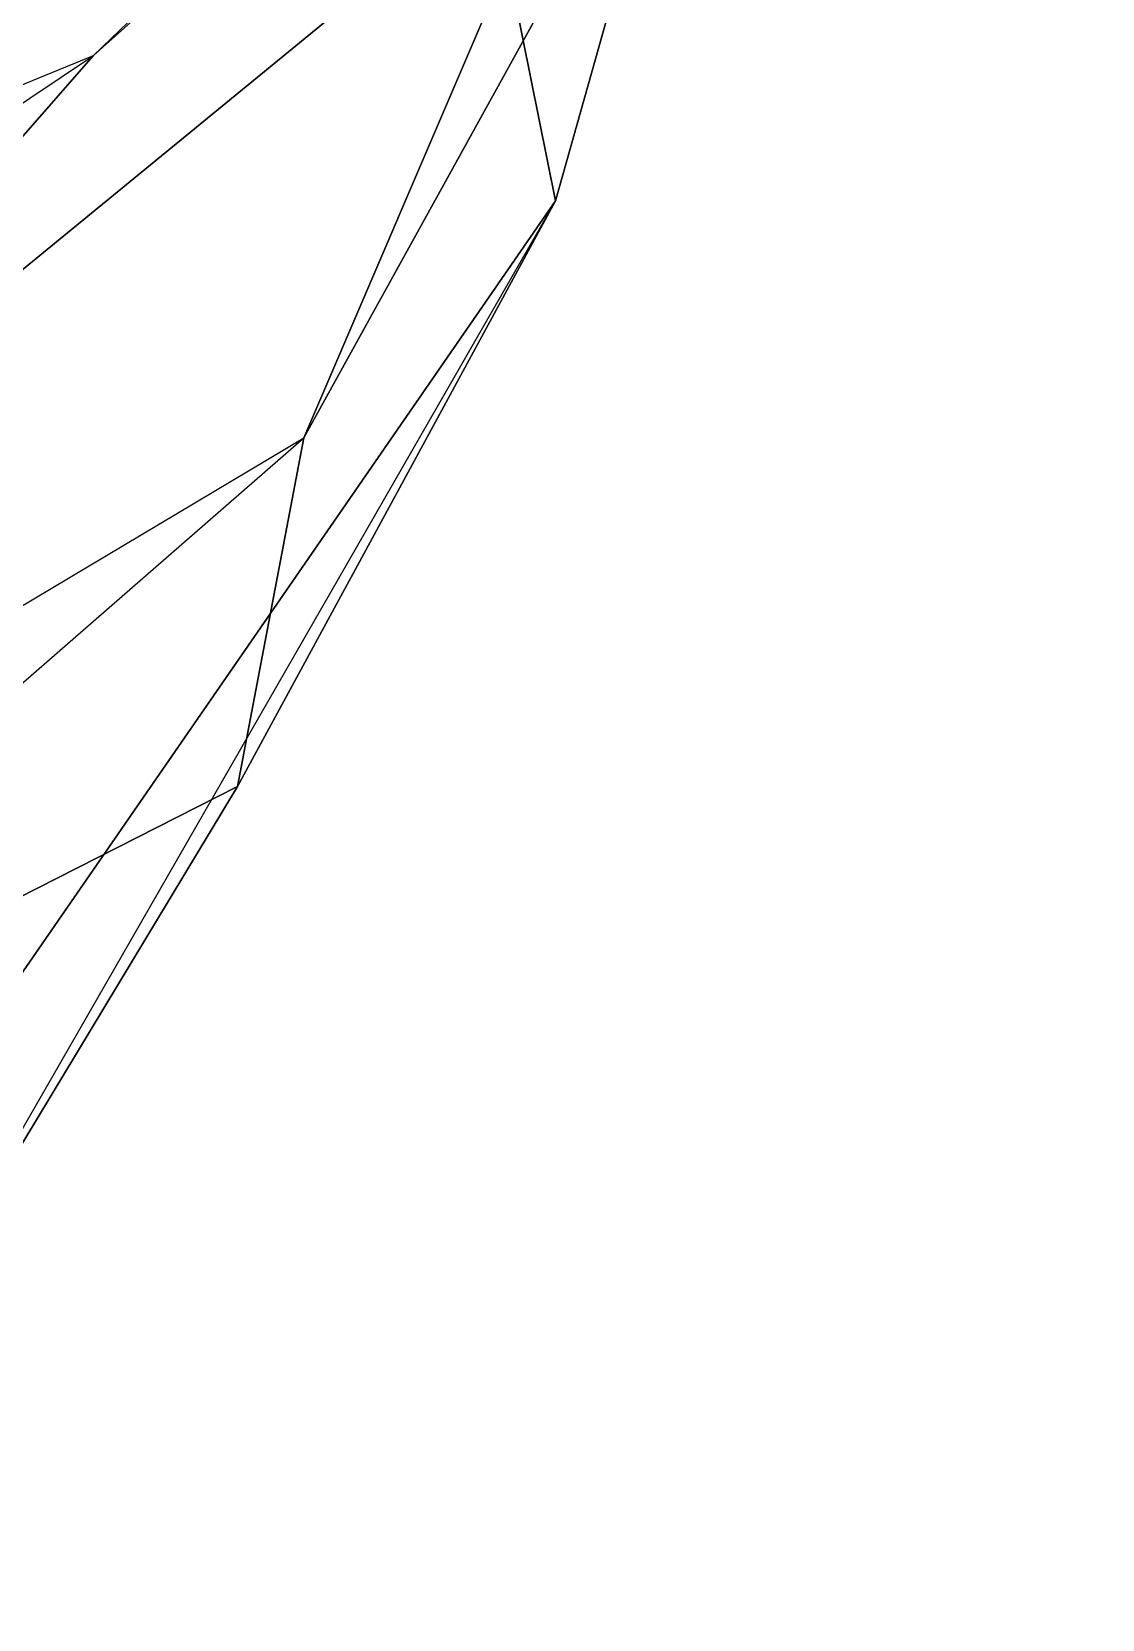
# Model space of a CAD drawing. Extents: x -0.135 to 0.053, y -0.194 to 0.215.
# Drawn here: x 0.03403 to 0.0438, y -0.09295 to -0.07846 of the extents above; entities that cross this region are included whole.
import ezdxf

# ---------------------------------------------------------------- set-up
doc = ezdxf.new("R2010")
doc.units = 0
doc.layers.add('FIGURE_1_MAN_SUIT_SLEEVES', color=176, linetype='CONTINUOUS')

msp = doc.modelspace()

# ---------------------------------------------------------------- linework, layer by layer
at = {"layer": 'FIGURE_1_MAN_SUIT_SLEEVES', "invisible_edges": 8}
for points in [[(0.038913, -0.076559, 0.435815), (0.043795, -0.069839, 0.443226), (0.03459, -0.078677, 0.44885)], [(0.037368, -0.076201, 0.453504), (0.03459, -0.078677, 0.44885), (0.043795, -0.069839, 0.443226)], [(0.03709, -0.071489, 0.416039), (0.031745, -0.07924, 0.407769), (0.027974, -0.069903, 0.405388)], [(0.033748, -0.087329, 0.414607), (0.031745, -0.07924, 0.407769), (0.03709, -0.071489, 0.416039)], [(0.03709, -0.071489, 0.416039), (0.038805, -0.080004, 0.423148), (0.033748, -0.087329, 0.414607)], [(0.039955, -0.075926, 0.427393), (0.038805, -0.080004, 0.423148), (0.03709, -0.071489, 0.416039)], [(0.037554, -0.07495, 0.459619), (0.031593, -0.077264, 0.462608), (0.0319, -0.078549, 0.457751)], [(0.037368, -0.076201, 0.453504), (0.037554, -0.07495, 0.459619), (0.0319, -0.078549, 0.457751)], [(0.035904, -0.08535, 0.428616), (0.038805, -0.080004, 0.423148), (0.039955, -0.075926, 0.427393)], [(0.039955, -0.075926, 0.427393), (0.03651, -0.082166, 0.432704), (0.035904, -0.08535, 0.428616)], [(0.038913, -0.076559, 0.435815), (0.03651, -0.082166, 0.432704), (0.039955, -0.075926, 0.427393)], [(0.030275, -0.080452, 0.452297), (0.03459, -0.078677, 0.44885), (0.037368, -0.076201, 0.453504)], [(0.0319, -0.078549, 0.457751), (0.030275, -0.080452, 0.452297), (0.037368, -0.076201, 0.453504)], [(0.03651, -0.082166, 0.432704), (0.038913, -0.076559, 0.435815), (0.030186, -0.083709, 0.443004)], [(0.03459, -0.078677, 0.44885), (0.030186, -0.083709, 0.443004), (0.038913, -0.076559, 0.435815)], [(0.026875, -0.083844, 0.44766), (0.030186, -0.083709, 0.443004), (0.03459, -0.078677, 0.44885)], [(0.030275, -0.080452, 0.452297), (0.026875, -0.083844, 0.44766), (0.03459, -0.078677, 0.44885)], [(0.038805, -0.080004, 0.423148), (0.035904, -0.08535, 0.428616), (0.032346, -0.091252, 0.421465)], [(0.033748, -0.087329, 0.414607), (0.038805, -0.080004, 0.423148), (0.032346, -0.091252, 0.421465)], [(0.028579, -0.089078, 0.437516), (0.035904, -0.08535, 0.428616), (0.03651, -0.082166, 0.432704)], [(0.029029, -0.08663, 0.4415), (0.028579, -0.089078, 0.437516), (0.03651, -0.082166, 0.432704)], [(0.030186, -0.083709, 0.443004), (0.029029, -0.08663, 0.4415), (0.03651, -0.082166, 0.432704)], [(0.035904, -0.08535, 0.428616), (0.028579, -0.089078, 0.437516), (0.027034, -0.092952, 0.431465)], [(0.027034, -0.092952, 0.431465), (0.032346, -0.091252, 0.421465), (0.035904, -0.08535, 0.428616)]]:
    msp.add_3dface(points, dxfattribs=at)

doc.saveas('drawing.dxf')
